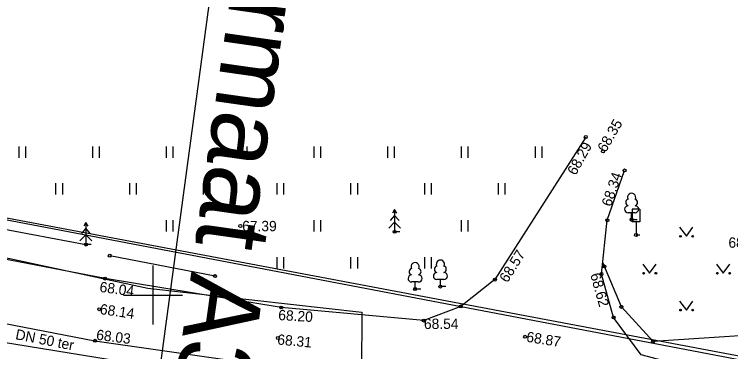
# Model space of a CAD drawing. Extents: x 640152 to 644427, y 6454078 to 6458531.
# Drawn here: x 640690.6 to 640739.17, y 6454996.16 to 6455019.01 of the extents above; entities that cross this region are included whole.
import ezdxf

# ---------------------------------------------------------------- set-up
doc = ezdxf.new("R2010")
doc.units = 0
for name, color, linetype in [('HALJASTUS', 7, 'Continuous'), ('KORGUS', 7, 'Continuous'), ('LIIKLUS', 7, 'Continuous'), ('MOOTMPUNKT', 7, 'Continuous'), ('MOOTPIIR', 7, 'Continuous'), ('PIIR', 7, 'Continuous'), ('PUU', 7, 'Continuous'), ('SITRASS', 7, 'Continuous'), ('TEE', 7, 'Continuous'), ('VORK', 7, 'Continuous'), ('VORMISTUS', 7, 'Continuous'), ('VTRASS', 7, 'Continuous')]:
    doc.layers.add(name, color=color, linetype=linetype)

msp = doc.modelspace()

# ---------------------------------------------------------------- linework, layer by layer
at = {"layer": 'HALJASTUS'}
for p, q in [((640690.925, 6455009.305), (640690.925, 6455010.067)), ((640691.38, 6455009.305), (640691.38, 6455010.067)), ((640695.925, 6455009.305), (640695.925, 6455010.067)), ((640696.38, 6455009.305), (640696.38, 6455010.067)), ((640700.925, 6455009.305), (640700.925, 6455010.067)), ((640701.38, 6455009.305), (640701.38, 6455010.067)), ((640705.925, 6455009.305), (640705.925, 6455010.067)), ((640706.38, 6455009.305), (640706.38, 6455010.067)), ((640710.925, 6455009.305), (640710.925, 6455010.067)), ((640711.38, 6455009.305), (640711.38, 6455010.067)), ((640715.925, 6455009.305), (640715.925, 6455010.067)), ((640716.38, 6455009.305), (640716.38, 6455010.067)), ((640720.925, 6455009.305), (640720.925, 6455010.067)), ((640721.38, 6455009.305), (640721.38, 6455010.067)), ((640725.925, 6455009.305), (640725.925, 6455010.067)), ((640726.38, 6455009.305), (640726.38, 6455010.067)), ((640693.425, 6455006.805), (640693.425, 6455007.567)), ((640693.88, 6455006.805), (640693.88, 6455007.567)), ((640698.425, 6455006.805), (640698.425, 6455007.567)), ((640698.88, 6455006.805), (640698.88, 6455007.567)), ((640703.425, 6455006.805), (640703.425, 6455007.567)), ((640703.88, 6455006.805), (640703.88, 6455007.567)), ((640708.425, 6455006.805), (640708.425, 6455007.567)), ((640708.88, 6455006.805), (640708.88, 6455007.567)), ((640713.425, 6455006.805), (640713.425, 6455007.567)), ((640713.88, 6455006.805), (640713.88, 6455007.567)), ((640718.425, 6455006.805), (640718.425, 6455007.567)), ((640718.88, 6455006.805), (640718.88, 6455007.567)), ((640723.425, 6455006.805), (640723.425, 6455007.567)), ((640723.88, 6455006.805), (640723.88, 6455007.567)), ((640700.925, 6455004.305), (640700.925, 6455005.067)), ((640701.38, 6455004.305), (640701.38, 6455005.067)), ((640710.925, 6455004.305), (640710.925, 6455005.067)), ((640711.38, 6455004.305), (640711.38, 6455005.067)), ((640720.925, 6455004.305), (640720.925, 6455005.067)), ((640721.38, 6455004.305), (640721.38, 6455005.067)), ((640735.705, 6455004.586), (640736.169, 6455003.979)), ((640736.169, 6455003.979), (640736.614, 6455004.586)), ((640704.208, 6455001.282), (640697.068, 6455002.666)), ((640708.425, 6455001.805), (640708.425, 6455002.567)), ((640708.88, 6455001.805), (640708.88, 6455002.567)), ((640713.425, 6455001.805), (640713.425, 6455002.567)), ((640713.88, 6455001.805), (640713.88, 6455002.567)), ((640718.425, 6455001.805), (640718.425, 6455002.567)), ((640718.88, 6455001.805), (640718.88, 6455002.567)), ((640733.205, 6455002.086), (640733.669, 6455001.479)), ((640733.669, 6455001.479), (640734.114, 6455002.086)), ((640738.205, 6455002.086), (640738.669, 6455001.479)), ((640738.669, 6455001.479), (640739.114, 6455002.086)), ((640735.705, 6454999.586), (640736.169, 6454998.979)), ((640736.169, 6454998.979), (640736.614, 6454999.586))]:
    msp.add_line(p, q, dxfattribs=at)
for centre in [(640735.768, 6455003.979), (640736.597, 6455003.979), (640733.268, 6455001.479), (640734.097, 6455001.479), (640738.268, 6455001.479), (640739.097, 6455001.479), (640735.768, 6454998.979), (640736.597, 6454998.979)]:
    msp.add_circle(centre, 0.055, dxfattribs=at)
at = {"layer": 'KORGUS'}
for centre in [(640729.346, 6455010.704), (640730.513, 6455009.728), (640731.976, 6455008.444), (640705.926, 6455004.673), (640696.753, 6455001.112), (640723.184, 6455001.041), (640730.406, 6455001.422), (640708.703, 6454999.156), (640696.355, 6454999.038), (640718.362, 6454998.272), (640725.232, 6454997.173), (640696.066, 6454996.902), (640708.467, 6454997.09)]:
    msp.add_circle(centre, 0.1, dxfattribs=at)
at = {"layer": 'LIIKLUS'}
for p, q in [((640732.501, 6455005.815), (640732.501, 6455004.965)), ((640733.001, 6455005.815), (640732.501, 6455005.815)), ((640733.001, 6455005.815), (640733.001, 6455004.965)), ((640733.001, 6455004.965), (640732.501, 6455004.965)), ((640732.751, 6455004.965), (640732.751, 6455004.065)), ((640733.001, 6455004.065), (640732.751, 6455004.065))]:
    msp.add_line(p, q, dxfattribs=at)
at = {"layer": 'MOOTMPUNKT'}
for centre in [(640730.806, 6455005.064), (640732.455, 6455005.103), (640716.382, 6455004.289), (640732.751, 6455004.065), (640695.452, 6455003.42), (640697.068, 6455002.666), (640730.607, 6455001.936), (640704.208, 6455001.282), (640719.486, 6455000.571), (640717.771, 6455000.408), (640720.869, 6454999.225), (640731.756, 6454999.195), (640731.228, 6454998.485), (640733.912, 6454996.851)]:
    msp.add_circle(centre, 0.1, dxfattribs=at)
at = {"layer": 'MOOTPIIR'}
msp.add_lwpolyline([(640634.66, 6455015.66), (640749.319, 6454994.074), (640759.043, 6454992.174), (640753.233, 6454970.667), (640736.494, 6454902.963), (640721.819, 6454906.582), (640723.958, 6454915.565), (640710.887, 6454918.007), (640711.657, 6454923.554), (640717.253, 6454928.741), (640722.97, 6454958.069), (640728.745, 6454987.467), (640680.164, 6454994.721)], dxfattribs=at)
at = {"layer": 'PIIR'}
msp.add_lwpolyline([(640762.99, 6455085.35), (640638.29, 6455034.91), (640634.66, 6455015.66), (640749.44, 6454993.78)], close=True, dxfattribs=at)
at = {"layer": 'PUU'}
for p, q in [((640716.382, 6455005.789), (640716.232, 6455005.539)), ((640716.532, 6455005.539), (640716.382, 6455005.789)), ((640716.382, 6455005.789), (640716.382, 6455004.289)), ((640732.695, 6455005.578), (640732.215, 6455005.578)), ((640732.455, 6455005.103), (640732.455, 6455005.578)), ((640716.382, 6455005.389), (640716.082, 6455005.039)), ((640716.682, 6455005.039), (640716.382, 6455005.389)), ((640732.835, 6455005.103), (640732.455, 6455005.103)), ((640687.915, 6455004.845), (640695.452, 6455003.42)), ((640695.452, 6455004.52), (640695.152, 6455004.17)), ((640695.452, 6455004.92), (640695.302, 6455004.67)), ((640695.602, 6455004.67), (640695.452, 6455004.92)), ((640695.452, 6455004.92), (640695.452, 6455003.42)), ((640695.752, 6455004.17), (640695.452, 6455004.52)), ((640716.382, 6455004.939), (640715.982, 6455004.539)), ((640716.782, 6455004.539), (640716.382, 6455004.939)), ((640695.452, 6455004.07), (640695.052, 6455003.67)), ((640695.852, 6455003.67), (640695.452, 6455004.07)), ((640716.742, 6455004.289), (640716.382, 6455004.289)), ((640695.812, 6455003.42), (640695.452, 6455003.42)), ((640718.011, 6455000.883), (640717.531, 6455000.883)), ((640717.771, 6455000.408), (640717.771, 6455000.883)), ((640719.726, 6455001.046), (640719.246, 6455001.046)), ((640719.486, 6455000.571), (640719.486, 6455001.046)), ((640718.151, 6455000.408), (640717.771, 6455000.408)), ((640719.866, 6455000.571), (640719.486, 6455000.571))]:
    msp.add_line(p, q, dxfattribs=at)
for centre, radius, start, end in [((640732.285, 6455006.275), 0.233, 109.0217, 253.1415), ((640732.455, 6455006.623), 0.277, 332.5799, 207.4201), ((640732.625, 6455006.275), 0.233, 286.8508, 70.9859), ((640732.218, 6455005.815), 0.238, 90.0016, 269.3953), ((640732.693, 6455005.815), 0.238, 270.6047, 89.9984), ((640717.771, 6455001.928), 0.277, 332.5799, 207.4201), ((640719.486, 6455002.091), 0.277, 332.5799, 207.4201), ((640717.6, 6455001.58), 0.233, 109.0217, 253.1415), ((640717.941, 6455001.58), 0.233, 286.8508, 70.9859), ((640719.316, 6455001.743), 0.233, 109.0217, 253.1415), ((640719.656, 6455001.743), 0.233, 286.8508, 70.9859), ((640717.533, 6455001.12), 0.238, 90.0016, 269.3953), ((640718.008, 6455001.12), 0.238, 270.6047, 89.9984), ((640719.248, 6455001.283), 0.238, 90.0016, 269.3953), ((640719.723, 6455001.283), 0.238, 270.6047, 89.9984)]:
    msp.add_arc(centre, radius, start, end, dxfattribs=at)
at = {"layer": 'SITRASS'}
msp.add_lwpolyline([(640626.168, 6455018.539), (640626.739, 6455017.527), (640627.717, 6455013.879), (640629.287, 6455012.699), (640640.176, 6455011.172), (640658.578, 6455008.454), (640678.823, 6455004.933), (640699.652, 6455000.473), (640714.163, 6454998.833), (640714.131, 6454994.863), (640713.909, 6454992.947), (640711.886, 6454990.978), (640711.337, 6454989.443), (640713.377, 6454984.876)], dxfattribs=at)
at = {"layer": 'TEE'}
for points in [[(640729.346, 6455010.704), (640723.184, 6455001.041), (640720.869, 6454999.225), (640718.362, 6454998.272), (640708.703, 6454999.156), (640696.753, 6455001.112), (640672.052, 6455005.86), (640659.751, 6455008.089), (640647.137, 6455010.366), (640634.918, 6455012.269), (640622.776, 6455014.722), (640620.83, 6455015.818), (640618.06, 6455018.178), (640616.549, 6455020.476), (640615.016, 6455024.465), (640617.147, 6455035.667), (640619.9, 6455049.219), (640621.163, 6455052.084)], [(640724.218, 6454920.883), (640727.42, 6454918.533), (640733.337, 6454927.107), (640738.235, 6454935.729), (640741.508, 6454943.919), (640744.794, 6454955.855), (640748.582, 6454967.97), (640750.77, 6454976.282), (640751.422, 6454981.498), (640750.617, 6454985.336), (640748.881, 6454988.397), (640745.743, 6454991.269), (640740.729, 6454993.907), (640733.097, 6454995.953), (640731.228, 6454998.485), (640730.406, 6455001.422), (640730.806, 6455005.064), (640731.976, 6455008.444)], [(640750.89, 6454984.035), (640754.534, 6454988.055), (640759.703, 6454988.581), (640759.771, 6454991.17), (640756.118, 6454991.563), (640753.755, 6454995.058), (640750.164, 6454997.184), (640743.223, 6454997.464), (640733.912, 6454996.851), (640731.756, 6454999.195), (640730.492, 6455002.209)], [(640683.536, 6454999.323), (640696.066, 6454996.902), (640708.223, 6454995.157), (640724, 6454993.132), (640732.431, 6454991.767), (640739.286, 6454989.94), (640742.806, 6454988.027), (640745.339, 6454986.251), (640746.752, 6454983.742), (640747.531, 6454981.272), (640747.084, 6454977.231), (640744.697, 6454969.091), (640740.689, 6454956.991), (640737.917, 6454944.887), (640734.936, 6454937.228), (640730.383, 6454929.361), (640727.068, 6454925.88)]]:
    msp.add_lwpolyline(points, dxfattribs=at)
at = {"layer": 'VORK'}
for p, q in [((640700, 6455002), (640700, 6454998)), ((640698, 6455000), (640702, 6455000))]:
    msp.add_line(p, q, dxfattribs=at)
at = {"layer": 'VORMISTUS'}
msp.add_lwpolyline([(640707.431, 6455046.639), (640654.668, 6454655.926), (640515.927, 6454674.662), (640568.69, 6455065.375)], close=True, dxfattribs=at)
at = {"layer": 'VTRASS'}
msp.add_lwpolyline([(640730.905, 6454990.119), (640649.498, 6455003.333), (640647.13, 6454992.362), (640641.066, 6454963.768), (640634.421, 6454936.09), (640628.813, 6454902.009), (640624.312, 6454875.373), (640621.434, 6454838.77), (640618.81, 6454791.221), (640620.42, 6454762.576), (640635.845, 6454730.344)], dxfattribs=at)

# ---------------------------------------------------------------- texts
at = {"layer": 'KORGUS'}
for s, rotation, p in [(' 68.35', 59.9354, (640730.563, 6455009.392)), (' 68.29', 61.0097, (640728.532, 6455007.831)), (' 68.34', 71.547, (640730.976, 6455005.698)), (' 68.57', 57.713, (640723.886, 6455000.565)), (' 68.62', 285.726, (640729.566, 6455001.637)), (' 68.04', 352.4926, (640696.091, 6455000.25)), (' 68.14', 351.7584, (640696.111, 6454998.755)), (' 68.20', 356.5239, (640708.22, 6454998.326)), (' 68.03', 352.593, (640695.863, 6454997.012)), (' 68.31', 354.7074, (640708.147, 6454996.675)), (' 68.87', 351.0432, (640725.024, 6454996.88))]:
    msp.add_text(s, height=0.7, rotation=rotation, dxfattribs=at).set_placement(p)
for s, p in [(' 67.39', (640705.788, 6455004.323)), (' 68.65', (640738.758, 6455003.203)), (' 68.54', (640718.112, 6454997.701))]:
    msp.add_text(s, height=0.7, dxfattribs=at).set_placement(p)
at = {"layer": 'VORMISTUS'}
msp.add_text('Paberi formaat A3   297 x 825 mm.', height=5, rotation=261.9418, dxfattribs=at).set_placement((640709.02, 6455046.904))
at = {"layer": 'VTRASS'}
msp.add_text('DN 50 ter', height=0.7, rotation=348.8617, dxfattribs=at).set_placement((640690.636, 6454997.015))

doc.saveas('drawing.dxf')
